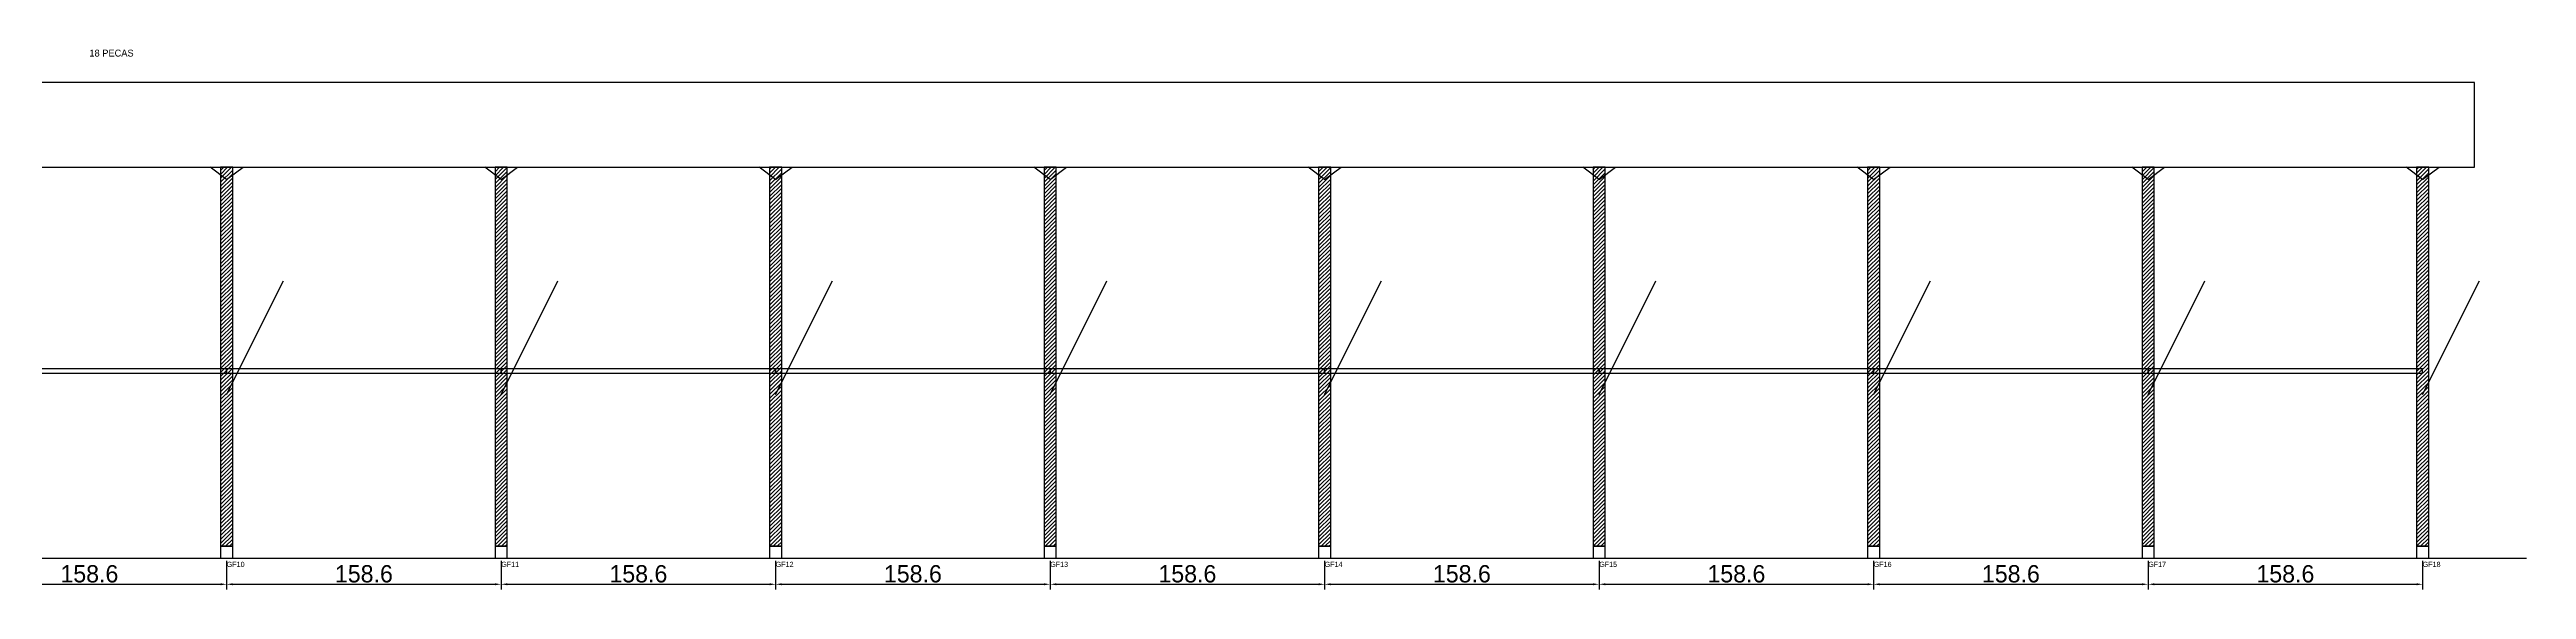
# Model space of a CAD drawing. Header units: metres. Extents: x -30 to 2787, y -25 to 308.
# Drawn here: x 1355 to 2787, y -25 to 287 of the extents above; entities that cross this region are included whole.
import ezdxf

# ---------------------------------------------------------------- set-up
doc = ezdxf.new("R2010")
doc.units = ezdxf.units.M
for name, color, linetype in [('BARRA_ANCORAGEM', 1, 'Continuous'), ('COTA', 241, 'Continuous'), ('GARFOS OK', 3, 'Continuous'), ('NOME DA VIGA', 6, 'Continuous'), ('SARR_7x7', 40, 'Continuous'), ('TIRAS REESCORAMENTO', 252, 'Continuous'), ('VIGAS', 3, 'Continuous')]:
    doc.layers.add(name, color=color, linetype=linetype)
doc.dimstyles.new('EZ DXF', dxfattribs={"dimtxt": 10, "dimasz": 3.5, "dimexe": 3, "dimexo": 1.5, "dimgap": 1, "dimtad": 1, "dimdec": 1, "dimdsep": 46, "dimcen": 2.5, "dimazin": 3, "dimtfac": 1, "dimtmove": 0, "dimatfit": 3})

msp = doc.modelspace()

# ---------------------------------------------------------------- hatches: boundary and pattern name
at = {"layer": 'COTA'}
h = msp.add_hatch(dxfattribs=at)
h.set_pattern_fill('ANSI31', scale=0.5)
h.paths.add_polyline_path([(1454.19, 0), (1461.19, 0), (1461.19, 219), (1454.19, 219)])
h = msp.add_hatch(dxfattribs=at)
h.set_pattern_fill('ANSI31', scale=0.5)
h.paths.add_polyline_path([(1612.82, 0), (1619.82, 0), (1619.82, 219), (1612.82, 219)])
h = msp.add_hatch(dxfattribs=at)
h.set_pattern_fill('ANSI31', scale=0.5)
h.paths.add_polyline_path([(1771.45, 0), (1778.45, 0), (1778.45, 219), (1771.45, 219)])
h = msp.add_hatch(dxfattribs=at)
h.set_pattern_fill('ANSI31', scale=0.5)
h.paths.add_polyline_path([(1930.09, 0), (1937.09, 0), (1937.09, 219), (1930.09, 219)])
h = msp.add_hatch(dxfattribs=at)
h.set_pattern_fill('ANSI31', scale=0.5)
h.paths.add_polyline_path([(2088.72, 0), (2095.72, 0), (2095.72, 219), (2088.72, 219)])
h = msp.add_hatch(dxfattribs=at)
h.set_pattern_fill('ANSI31', scale=0.5)
h.paths.add_polyline_path([(2247.35, 0), (2254.35, 0), (2254.35, 219), (2247.35, 219)])
h = msp.add_hatch(dxfattribs=at)
h.set_pattern_fill('ANSI31', scale=0.5)
h.paths.add_polyline_path([(2405.98, 0), (2412.98, 0), (2412.98, 219), (2405.98, 219)])
h = msp.add_hatch(dxfattribs=at)
h.set_pattern_fill('ANSI31', scale=0.5)
h.paths.add_polyline_path([(2564.62, 0), (2571.62, 0), (2571.62, 219), (2564.62, 219)])
h = msp.add_hatch(dxfattribs=at)
h.set_pattern_fill('ANSI31', scale=0.5)
h.paths.add_polyline_path([(2723.25, 0), (2730.25, 0), (2730.25, 219), (2723.25, 219)])

# ---------------------------------------------------------------- linework, layer by layer
at = {"layer": 'BARRA_ANCORAGEM'}
for p, q in [((1457.69, 87.6), (1490.54, 153.3)), ((1616.32, 87.6), (1649.17, 153.3)), ((1774.95, 87.6), (1807.8, 153.3)), ((1933.59, 87.6), (1966.44, 153.3)), ((2092.22, 87.6), (2125.07, 153.3)), ((2250.85, 87.6), (2283.7, 153.3)), ((2409.48, 87.6), (2442.33, 153.3)), ((2568.12, 87.6), (2600.97, 153.3)), ((2726.75, 87.6), (2759.6, 153.3))]:
    msp.add_line(p, q, dxfattribs=at)
at = {"layer": 'GARFOS OK'}
for p, q in [((1457.69, 212), (1448.19, 219)), ((1448.19, 219), (1467.19, 219)), ((1457.69, 212), (1467.19, 219)), ((1616.32, 212), (1606.82, 219)), ((1606.82, 219), (1625.82, 219)), ((1616.32, 212), (1625.82, 219)), ((1774.95, 212), (1765.45, 219)), ((1765.45, 219), (1784.45, 219)), ((1774.95, 212), (1784.45, 219)), ((1933.59, 212), (1924.09, 219)), ((1924.09, 219), (1943.09, 219)), ((1933.59, 212), (1943.09, 219)), ((2092.22, 212), (2082.72, 219)), ((2082.72, 219), (2101.72, 219)), ((2092.22, 212), (2101.72, 219)), ((2250.85, 212), (2241.35, 219)), ((2241.35, 219), (2260.35, 219)), ((2250.85, 212), (2260.35, 219)), ((2409.48, 212), (2399.98, 219)), ((2399.98, 219), (2418.98, 219)), ((2409.48, 212), (2418.98, 219)), ((2568.12, 212), (2558.62, 219)), ((2558.62, 219), (2577.62, 219)), ((2568.12, 212), (2577.62, 219)), ((2726.75, 212), (2717.25, 219)), ((2717.25, 219), (2736.25, 219)), ((2726.75, 212), (2736.25, 219))]:
    msp.add_line(p, q, dxfattribs=at)
at = {"layer": 'GARFOS OK', "linetype": 'CONTINUOUS'}
msp.add_line((-30, -7), (2786.75, -7), dxfattribs=at)
at = {"layer": 'GARFOS OK'}
for points in [[(1454.19, 0), (1461.19, 0), (1461.19, 219), (1454.19, 219), (1454.19, 0)], [(1612.82, 0), (1619.82, 0), (1619.82, 219), (1612.82, 219), (1612.82, 0)], [(1771.45, 0), (1778.45, 0), (1778.45, 219), (1771.45, 219), (1771.45, 0)], [(1930.09, 0), (1937.09, 0), (1937.09, 219), (1930.09, 219), (1930.09, 0)], [(2088.72, 0), (2095.72, 0), (2095.72, 219), (2088.72, 219), (2088.72, 0)], [(2247.35, 0), (2254.35, 0), (2254.35, 219), (2247.35, 219), (2247.35, 0)], [(2405.98, 0), (2412.98, 0), (2412.98, 219), (2405.98, 219), (2405.98, 0)], [(2564.62, 0), (2571.62, 0), (2571.62, 219), (2564.62, 219), (2564.62, 0)], [(2723.25, 0), (2730.25, 0), (2730.25, 219), (2723.25, 219), (2723.25, 0)]]:
    msp.add_lwpolyline(points, dxfattribs=at)
at = {"layer": 'SARR_7x7'}
for points in [[(1454.19, -7), (1461.19, -7), (1461.19, 0), (1454.19, 0), (1454.19, -7)], [(1612.82, -7), (1619.82, -7), (1619.82, 0), (1612.82, 0), (1612.82, -7)], [(1771.45, -7), (1778.45, -7), (1778.45, 0), (1771.45, 0), (1771.45, -7)], [(1930.09, -7), (1937.09, -7), (1937.09, 0), (1930.09, 0), (1930.09, -7)], [(2088.72, -7), (2095.72, -7), (2095.72, 0), (2088.72, 0), (2088.72, -7)], [(2247.35, -7), (2254.35, -7), (2254.35, 0), (2247.35, 0), (2247.35, -7)], [(2405.98, -7), (2412.98, -7), (2412.98, 0), (2405.98, 0), (2405.98, -7)], [(2564.62, -7), (2571.62, -7), (2571.62, 0), (2564.62, 0), (2564.62, -7)], [(2723.25, -7), (2730.25, -7), (2730.25, 0), (2723.25, 0), (2723.25, -7)]]:
    msp.add_lwpolyline(points, dxfattribs=at)
at = {"layer": 'TIRAS REESCORAMENTO'}
for points in [[(1299.06, 100), (1457.69, 100), (1457.69, 102.5), (1299.06, 102.5), (1299.06, 100)], [(1457.69, 100), (1616.32, 100), (1616.32, 102.5), (1457.69, 102.5), (1457.69, 100)], [(1616.32, 100), (1774.95, 100), (1774.95, 102.5), (1616.32, 102.5), (1616.32, 100)], [(1774.95, 100), (1933.59, 100), (1933.59, 102.5), (1774.95, 102.5), (1774.95, 100)], [(1933.59, 100), (2092.22, 100), (2092.22, 102.5), (1933.59, 102.5), (1933.59, 100)], [(2092.22, 100), (2250.85, 100), (2250.85, 102.5), (2092.22, 102.5), (2092.22, 100)], [(2250.85, 100), (2409.48, 100), (2409.48, 102.5), (2250.85, 102.5), (2250.85, 100)], [(2409.48, 100), (2568.12, 100), (2568.12, 102.5), (2409.48, 102.5), (2409.48, 100)], [(2568.12, 100), (2726.75, 100), (2726.75, 102.5), (2568.12, 102.5), (2568.12, 100)]]:
    msp.add_lwpolyline(points, dxfattribs=at)
at = {"layer": 'VIGAS'}
msp.add_lwpolyline([(0, 219), (2756.75, 219), (2756.75, 268), (0, 268), (0, 219)], dxfattribs=at)

# ---------------------------------------------------------------- texts
at = {"layer": 'NOME DA VIGA'}
for s, height, p in [('18 PECAS', 4, (1378.37, 283)), ('GF10', 3, (1457.69, -12)), ('GF11', 3, (1616.32, -12)), ('GF12', 3, (1774.95, -12)), ('GF13', 3, (1933.59, -12)), ('GF14', 3, (2092.22, -12)), ('GF15', 3, (2250.85, -12)), ('GF16', 3, (2409.48, -12)), ('GF17', 3, (2568.12, -12)), ('GF18', 3, (2726.75, -12))]:
    msp.add_text(s, height=height, dxfattribs=at).set_placement(p)

# ---------------------------------------------------------------- dimensions: what is measured, and where the dimension line sits
at = {"layer": 'COTA'}
for base, p1, p2 in [((1299.06, -22), (1299.06, -7), (1457.69, -7)), ((1457.69, -22), (1457.69, -7), (1616.32, -7)), ((1616.32, -22), (1616.32, -7), (1774.95, -7)), ((1774.95, -22), (1774.95, -7), (1933.59, -7)), ((1933.59, -22), (1933.59, -7), (2092.22, -7)), ((2092.22, -22), (2092.22, -7), (2250.85, -7)), ((2250.85, -22), (2250.85, -7), (2409.48, -7)), ((2409.48, -22), (2409.48, -7), (2568.12, -7)), ((2568.12, -22), (2568.12, -7), (2726.75, -7))]:
    msp.add_linear_dim(base=base, p1=p1, p2=p2, dimstyle='EZ DXF', dxfattribs=at).render()

doc.saveas('drawing.dxf')
